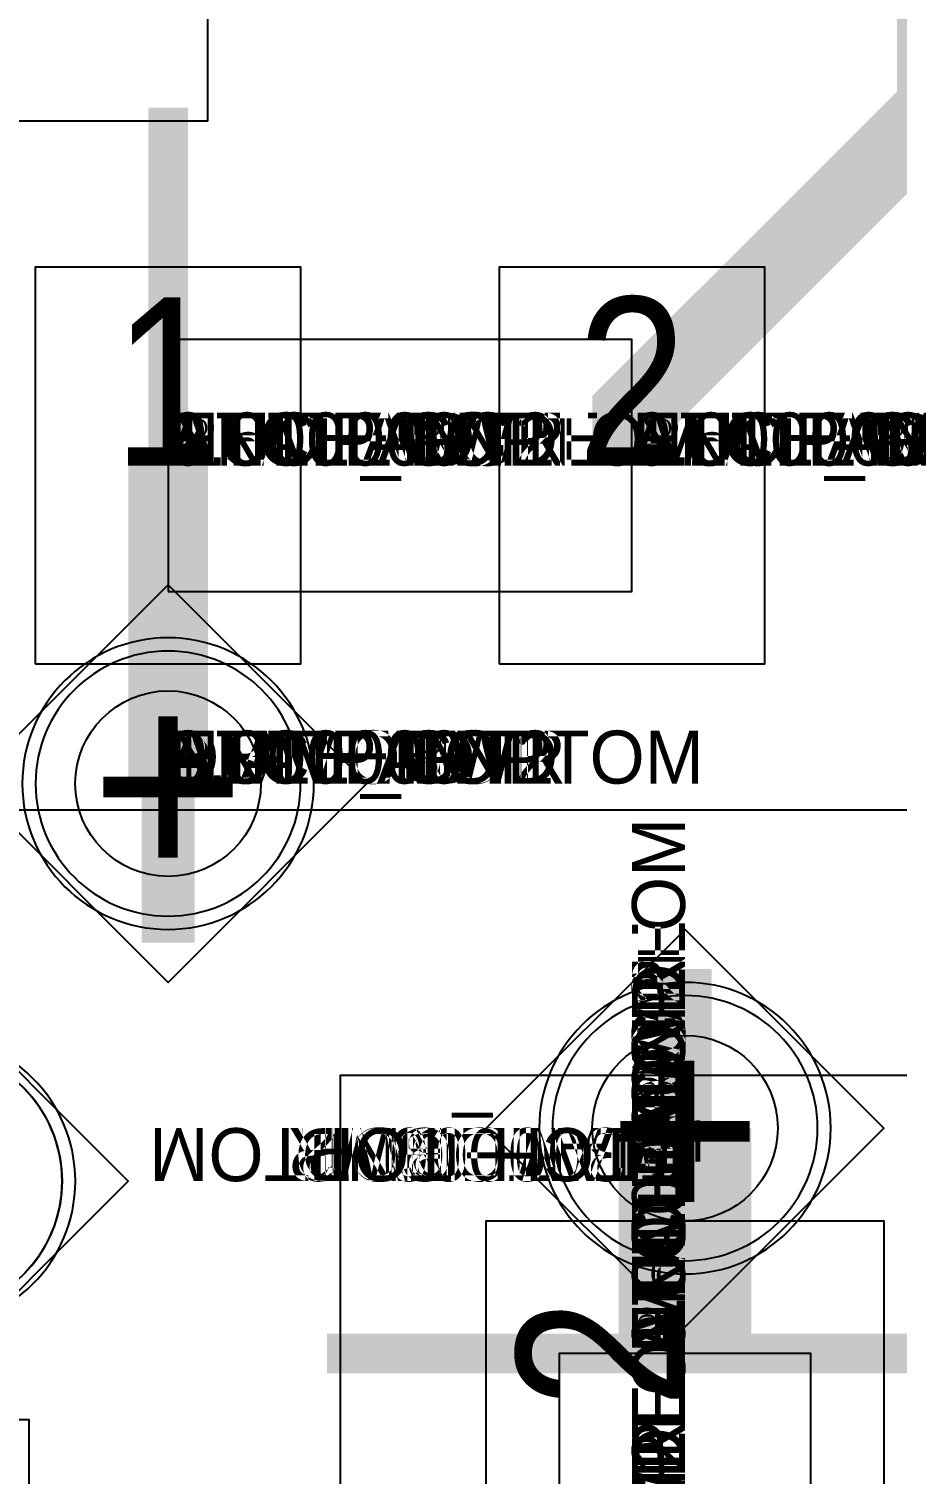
# Model space of a CAD drawing. Extents: x 0 to 323, y 0 to 320.
# Drawn here: x 133.89 to 137.16, y 165.95 to 171.4 of the extents above; entities that cross this region are included whole.
import ezdxf
from ezdxf.enums import TextEntityAlignment as Align

# ---------------------------------------------------------------- set-up
doc = ezdxf.new("R2010")
doc.units = 0
doc.header["$MEASUREMENT"] = 0
doc.layers.get('0').update_dxf_attribs({"linetype": 'CONTINUOUS'})
for name, color, linetype in [('CDN_FIGURES', 7, 'CONTINUOUS'), ('ETCH_BOTTOM', 7, 'CONTINUOUS'), ('ETCH_GND', 3, 'CONTINUOUS'), ('ETCH_INT1', 4, 'CONTINUOUS'), ('ETCH_INT2', 5, 'CONTINUOUS'), ('ETCH_PWR', 6, 'CONTINUOUS'), ('ETCH_TOP', 2, 'CONTINUOUS'), ('MANUFACTURING_NCLEGEND-1-6', 8, 'CONTINUOUS'), ('PACKAGE_GEOMETRY_ASSEMBLY_TOP', 11, 'CONTINUOUS'), ('PACKAGE_GEOMETRY_PIN_NUMBER', 9, 'CONTINUOUS')]:
    doc.layers.add(name, color=color, linetype=linetype)

# ---------------------------------------------------------------- blocks, each defined once
blk = doc.blocks.new('FIGURE_DIAMOND')
at = {"layer": 'CDN_FIGURES'}
blk.add_lwpolyline([(-0.5, 0), (0, 0.5), (0.5, 0), (0, -0.5)], close=True, dxfattribs=at)
blk = doc.blocks.new('PAD_INFO')
for tag in ['SHAPE_TYPE', 'PAD_HEIGHT', 'PAD_LAYER', 'PAD_TYPE', 'PAD_WIDTH']:
    blk.add_attdef(tag, (0, 0), '', height=0.2)
at = {"flags": 2}
blk.add_attdef('CDN_TYPE', (0, 0), '', height=0.2, dxfattribs=at)
blk = doc.blocks.new('DRILL_INFO')
at = {"flags": 2}
blk.add_attdef('CDN_TYPE', (0, 0), '', height=0.2, dxfattribs=at)
for tag in ['FSHAPE', 'FCHAR', 'DRILL_HEIGHT', 'DIAMETER', 'PLATED', 'DRILL_WIDTH']:
    blk.add_attdef(tag, (0, 0), '', height=0.2)
blk = doc.blocks.new('VIA0700X0300')
at = {"layer": 'ETCH_BOTTOM'}
blk.add_circle((0, 0), 0.35, dxfattribs=at)
at = {"layer": 'ETCH_GND'}
blk.add_circle((0, 0), 0.35, dxfattribs=at)
at = {"layer": 'ETCH_INT1'}
blk.add_circle((0, 0), 0.35, dxfattribs=at)
at = {"layer": 'ETCH_INT2'}
blk.add_circle((0, 0), 0.35, dxfattribs=at)
at = {"layer": 'ETCH_PWR'}
blk.add_circle((0, 0), 0.35, dxfattribs=at)
at = {"layer": 'ETCH_TOP'}
blk.add_circle((0, 0), 0.35, dxfattribs=at)
ref = blk.add_blockref('PAD_INFO', (0, 0))
ref.add_attrib('PAD_LAYER', 'ETCH_TOP', (0, 0), dxfattribs={"height": 0.2})
ref.add_attrib('SHAPE_TYPE', 'NULL', (0, 0), dxfattribs={"height": 0.2})
ref.add_attrib('PAD_TYPE', 'ANTIPAD', (0, 0), dxfattribs={"height": 0.2})
ref.add_attrib('PAD_WIDTH', '0.000000', (0, 0), dxfattribs={"height": 0.2})
ref.add_attrib('PAD_HEIGHT', '0.000000', (0, 0), dxfattribs={"height": 0.2})
ref = blk.add_blockref('PAD_INFO', (0, 0))
ref.add_attrib('PAD_LAYER', 'ETCH_GND', (0, 0), dxfattribs={"height": 0.2})
ref.add_attrib('SHAPE_TYPE', 'NULL', (0, 0), dxfattribs={"height": 0.2})
ref.add_attrib('PAD_TYPE', 'ANTIPAD', (0, 0), dxfattribs={"height": 0.2})
ref.add_attrib('PAD_WIDTH', '0.000000', (0, 0), dxfattribs={"height": 0.2})
ref.add_attrib('PAD_HEIGHT', '0.000000', (0, 0), dxfattribs={"height": 0.2})
ref = blk.add_blockref('PAD_INFO', (0, 0))
ref.add_attrib('PAD_LAYER', 'ETCH_INT1', (0, 0), dxfattribs={"height": 0.2})
ref.add_attrib('SHAPE_TYPE', 'NULL', (0, 0), dxfattribs={"height": 0.2})
ref.add_attrib('PAD_TYPE', 'ANTIPAD', (0, 0), dxfattribs={"height": 0.2})
ref.add_attrib('PAD_WIDTH', '0.000000', (0, 0), dxfattribs={"height": 0.2})
ref.add_attrib('PAD_HEIGHT', '0.000000', (0, 0), dxfattribs={"height": 0.2})
ref = blk.add_blockref('PAD_INFO', (0, 0))
ref.add_attrib('PAD_LAYER', 'ETCH_INT2', (0, 0), dxfattribs={"height": 0.2})
ref.add_attrib('SHAPE_TYPE', 'NULL', (0, 0), dxfattribs={"height": 0.2})
ref.add_attrib('PAD_TYPE', 'ANTIPAD', (0, 0), dxfattribs={"height": 0.2})
ref.add_attrib('PAD_WIDTH', '0.000000', (0, 0), dxfattribs={"height": 0.2})
ref.add_attrib('PAD_HEIGHT', '0.000000', (0, 0), dxfattribs={"height": 0.2})
ref = blk.add_blockref('PAD_INFO', (0, 0))
ref.add_attrib('PAD_LAYER', 'ETCH_PWR', (0, 0), dxfattribs={"height": 0.2})
ref.add_attrib('SHAPE_TYPE', 'NULL', (0, 0), dxfattribs={"height": 0.2})
ref.add_attrib('PAD_TYPE', 'ANTIPAD', (0, 0), dxfattribs={"height": 0.2})
ref.add_attrib('PAD_WIDTH', '0.000000', (0, 0), dxfattribs={"height": 0.2})
ref.add_attrib('PAD_HEIGHT', '0.000000', (0, 0), dxfattribs={"height": 0.2})
ref = blk.add_blockref('PAD_INFO', (0, 0))
ref.add_attrib('PAD_LAYER', 'ETCH_BOTTOM', (0, 0), dxfattribs={"height": 0.2})
ref.add_attrib('SHAPE_TYPE', 'NULL', (0, 0), dxfattribs={"height": 0.2})
ref.add_attrib('PAD_TYPE', 'ANTIPAD', (0, 0), dxfattribs={"height": 0.2})
ref.add_attrib('PAD_WIDTH', '0.000000', (0, 0), dxfattribs={"height": 0.2})
ref.add_attrib('PAD_HEIGHT', '0.000000', (0, 0), dxfattribs={"height": 0.2})
ref = blk.add_blockref('PAD_INFO', (0, 0))
ref.add_attrib('PAD_LAYER', 'ETCH_TOP', (0, 0), dxfattribs={"height": 0.2})
ref.add_attrib('SHAPE_TYPE', 'NULL', (0, 0), dxfattribs={"height": 0.2})
ref.add_attrib('PAD_TYPE', 'THERMAL', (0, 0), dxfattribs={"height": 0.2})
ref.add_attrib('PAD_WIDTH', '0.000000', (0, 0), dxfattribs={"height": 0.2})
ref.add_attrib('PAD_HEIGHT', '0.000000', (0, 0), dxfattribs={"height": 0.2})
ref = blk.add_blockref('PAD_INFO', (0, 0))
ref.add_attrib('PAD_LAYER', 'ETCH_GND', (0, 0), dxfattribs={"height": 0.2})
ref.add_attrib('SHAPE_TYPE', 'NULL', (0, 0), dxfattribs={"height": 0.2})
ref.add_attrib('PAD_TYPE', 'THERMAL', (0, 0), dxfattribs={"height": 0.2})
ref.add_attrib('PAD_WIDTH', '0.000000', (0, 0), dxfattribs={"height": 0.2})
ref.add_attrib('PAD_HEIGHT', '0.000000', (0, 0), dxfattribs={"height": 0.2})
ref = blk.add_blockref('PAD_INFO', (0, 0))
ref.add_attrib('PAD_LAYER', 'ETCH_INT1', (0, 0), dxfattribs={"height": 0.2})
ref.add_attrib('SHAPE_TYPE', 'NULL', (0, 0), dxfattribs={"height": 0.2})
ref.add_attrib('PAD_TYPE', 'THERMAL', (0, 0), dxfattribs={"height": 0.2})
ref.add_attrib('PAD_WIDTH', '0.000000', (0, 0), dxfattribs={"height": 0.2})
ref.add_attrib('PAD_HEIGHT', '0.000000', (0, 0), dxfattribs={"height": 0.2})
ref = blk.add_blockref('PAD_INFO', (0, 0))
ref.add_attrib('PAD_LAYER', 'ETCH_INT2', (0, 0), dxfattribs={"height": 0.2})
ref.add_attrib('SHAPE_TYPE', 'NULL', (0, 0), dxfattribs={"height": 0.2})
ref.add_attrib('PAD_TYPE', 'THERMAL', (0, 0), dxfattribs={"height": 0.2})
ref.add_attrib('PAD_WIDTH', '0.000000', (0, 0), dxfattribs={"height": 0.2})
ref.add_attrib('PAD_HEIGHT', '0.000000', (0, 0), dxfattribs={"height": 0.2})
ref = blk.add_blockref('PAD_INFO', (0, 0))
ref.add_attrib('PAD_LAYER', 'ETCH_PWR', (0, 0), dxfattribs={"height": 0.2})
ref.add_attrib('SHAPE_TYPE', 'NULL', (0, 0), dxfattribs={"height": 0.2})
ref.add_attrib('PAD_TYPE', 'THERMAL', (0, 0), dxfattribs={"height": 0.2})
ref.add_attrib('PAD_WIDTH', '0.000000', (0, 0), dxfattribs={"height": 0.2})
ref.add_attrib('PAD_HEIGHT', '0.000000', (0, 0), dxfattribs={"height": 0.2})
ref = blk.add_blockref('PAD_INFO', (0, 0))
ref.add_attrib('PAD_LAYER', 'ETCH_BOTTOM', (0, 0), dxfattribs={"height": 0.2})
ref.add_attrib('SHAPE_TYPE', 'NULL', (0, 0), dxfattribs={"height": 0.2})
ref.add_attrib('PAD_TYPE', 'THERMAL', (0, 0), dxfattribs={"height": 0.2})
ref.add_attrib('PAD_WIDTH', '0.000000', (0, 0), dxfattribs={"height": 0.2})
ref.add_attrib('PAD_HEIGHT', '0.000000', (0, 0), dxfattribs={"height": 0.2})
ref = blk.add_blockref('PAD_INFO', (0, 0))
ref.add_attrib('PAD_LAYER', 'ETCH_TOP', (0, 0), dxfattribs={"height": 0.2})
ref.add_attrib('SHAPE_TYPE', 'CIRCLE', (0, 0), dxfattribs={"height": 0.2})
ref.add_attrib('PAD_TYPE', 'REGULAR', (0, 0), dxfattribs={"height": 0.2})
ref.add_attrib('PAD_WIDTH', '0.700000', (0, 0), dxfattribs={"height": 0.2})
ref.add_attrib('PAD_HEIGHT', '0.700000', (0, 0), dxfattribs={"height": 0.2})
ref = blk.add_blockref('PAD_INFO', (0, 0))
ref.add_attrib('PAD_LAYER', 'ETCH_GND', (0, 0), dxfattribs={"height": 0.2})
ref.add_attrib('SHAPE_TYPE', 'CIRCLE', (0, 0), dxfattribs={"height": 0.2})
ref.add_attrib('PAD_TYPE', 'REGULAR', (0, 0), dxfattribs={"height": 0.2})
ref.add_attrib('PAD_WIDTH', '0.700000', (0, 0), dxfattribs={"height": 0.2})
ref.add_attrib('PAD_HEIGHT', '0.700000', (0, 0), dxfattribs={"height": 0.2})
ref = blk.add_blockref('PAD_INFO', (0, 0))
ref.add_attrib('PAD_LAYER', 'ETCH_INT1', (0, 0), dxfattribs={"height": 0.2})
ref.add_attrib('SHAPE_TYPE', 'CIRCLE', (0, 0), dxfattribs={"height": 0.2})
ref.add_attrib('PAD_TYPE', 'REGULAR', (0, 0), dxfattribs={"height": 0.2})
ref.add_attrib('PAD_WIDTH', '0.700000', (0, 0), dxfattribs={"height": 0.2})
ref.add_attrib('PAD_HEIGHT', '0.700000', (0, 0), dxfattribs={"height": 0.2})
ref = blk.add_blockref('PAD_INFO', (0, 0))
ref.add_attrib('PAD_LAYER', 'ETCH_INT2', (0, 0), dxfattribs={"height": 0.2})
ref.add_attrib('SHAPE_TYPE', 'CIRCLE', (0, 0), dxfattribs={"height": 0.2})
ref.add_attrib('PAD_TYPE', 'REGULAR', (0, 0), dxfattribs={"height": 0.2})
ref.add_attrib('PAD_WIDTH', '0.700000', (0, 0), dxfattribs={"height": 0.2})
ref.add_attrib('PAD_HEIGHT', '0.700000', (0, 0), dxfattribs={"height": 0.2})
ref = blk.add_blockref('PAD_INFO', (0, 0))
ref.add_attrib('PAD_LAYER', 'ETCH_PWR', (0, 0), dxfattribs={"height": 0.2})
ref.add_attrib('SHAPE_TYPE', 'CIRCLE', (0, 0), dxfattribs={"height": 0.2})
ref.add_attrib('PAD_TYPE', 'REGULAR', (0, 0), dxfattribs={"height": 0.2})
ref.add_attrib('PAD_WIDTH', '0.700000', (0, 0), dxfattribs={"height": 0.2})
ref.add_attrib('PAD_HEIGHT', '0.700000', (0, 0), dxfattribs={"height": 0.2})
ref = blk.add_blockref('PAD_INFO', (0, 0))
ref.add_attrib('PAD_LAYER', 'ETCH_BOTTOM', (0, 0), dxfattribs={"height": 0.2})
ref.add_attrib('SHAPE_TYPE', 'CIRCLE', (0, 0), dxfattribs={"height": 0.2})
ref.add_attrib('PAD_TYPE', 'REGULAR', (0, 0), dxfattribs={"height": 0.2})
ref.add_attrib('PAD_WIDTH', '0.700000', (0, 0), dxfattribs={"height": 0.2})
ref.add_attrib('PAD_HEIGHT', '0.700000', (0, 0), dxfattribs={"height": 0.2})
ref = blk.add_blockref('DRILL_INFO', (0, 0))
ref.add_attrib('DIAMETER', '0.300000', (0, 0), dxfattribs={"height": 0.2})
ref.add_attrib('PLATED', 'PLATED', (0, 0), dxfattribs={"height": 0.2})
ref.add_attrib('FSHAPE', 'DIAMOND', (0, 0), dxfattribs={"height": 0.2})
ref.add_attrib('FCHAR', '+', (0, 0), dxfattribs={"height": 0.2})
ref.add_attrib('DRILL_WIDTH', '1.500000', (0, 0), dxfattribs={"height": 0.2})
ref.add_attrib('DRILL_HEIGHT', '1.500000', (0, 0), dxfattribs={"height": 0.2})
for tag in ['CDN_TYPE', 'PIN']:
    blk.add_attdef(tag, (0, 0), '', height=0.2)
at = {"flags": 2}
for tag in ['PSTKNAME', 'BBV']:
    blk.add_attdef(tag, (0, 0), '', height=0.2, dxfattribs=at)
blk = doc.blocks.new('RC1000X1500TS')
at = {"layer": 'ETCH_TOP'}
blk.add_lwpolyline([(-0.5, -0.75), (-0.5, 0.75), (0.5, 0.75), (0.5, -0.75)], close=True, dxfattribs=at)
ref = blk.add_blockref('PAD_INFO', (0, 0))
ref.add_attrib('PAD_LAYER', 'ETCH_TOP', (0, 0), dxfattribs={"height": 0.2})
ref.add_attrib('SHAPE_TYPE', 'NULL', (0, 0), dxfattribs={"height": 0.2})
ref.add_attrib('PAD_TYPE', 'ANTIPAD', (0, 0), dxfattribs={"height": 0.2})
ref.add_attrib('PAD_WIDTH', '0.000000', (0, 0), dxfattribs={"height": 0.2})
ref.add_attrib('PAD_HEIGHT', '0.000000', (0, 0), dxfattribs={"height": 0.2})
ref = blk.add_blockref('PAD_INFO', (0, 0))
ref.add_attrib('PAD_LAYER', 'ETCH_GND', (0, 0), dxfattribs={"height": 0.2})
ref.add_attrib('SHAPE_TYPE', 'NULL', (0, 0), dxfattribs={"height": 0.2})
ref.add_attrib('PAD_TYPE', 'ANTIPAD', (0, 0), dxfattribs={"height": 0.2})
ref.add_attrib('PAD_WIDTH', '0.000000', (0, 0), dxfattribs={"height": 0.2})
ref.add_attrib('PAD_HEIGHT', '0.000000', (0, 0), dxfattribs={"height": 0.2})
ref = blk.add_blockref('PAD_INFO', (0, 0))
ref.add_attrib('PAD_LAYER', 'ETCH_INT1', (0, 0), dxfattribs={"height": 0.2})
ref.add_attrib('SHAPE_TYPE', 'NULL', (0, 0), dxfattribs={"height": 0.2})
ref.add_attrib('PAD_TYPE', 'ANTIPAD', (0, 0), dxfattribs={"height": 0.2})
ref.add_attrib('PAD_WIDTH', '0.000000', (0, 0), dxfattribs={"height": 0.2})
ref.add_attrib('PAD_HEIGHT', '0.000000', (0, 0), dxfattribs={"height": 0.2})
ref = blk.add_blockref('PAD_INFO', (0, 0))
ref.add_attrib('PAD_LAYER', 'ETCH_INT2', (0, 0), dxfattribs={"height": 0.2})
ref.add_attrib('SHAPE_TYPE', 'NULL', (0, 0), dxfattribs={"height": 0.2})
ref.add_attrib('PAD_TYPE', 'ANTIPAD', (0, 0), dxfattribs={"height": 0.2})
ref.add_attrib('PAD_WIDTH', '0.000000', (0, 0), dxfattribs={"height": 0.2})
ref.add_attrib('PAD_HEIGHT', '0.000000', (0, 0), dxfattribs={"height": 0.2})
ref = blk.add_blockref('PAD_INFO', (0, 0))
ref.add_attrib('PAD_LAYER', 'ETCH_PWR', (0, 0), dxfattribs={"height": 0.2})
ref.add_attrib('SHAPE_TYPE', 'NULL', (0, 0), dxfattribs={"height": 0.2})
ref.add_attrib('PAD_TYPE', 'ANTIPAD', (0, 0), dxfattribs={"height": 0.2})
ref.add_attrib('PAD_WIDTH', '0.000000', (0, 0), dxfattribs={"height": 0.2})
ref.add_attrib('PAD_HEIGHT', '0.000000', (0, 0), dxfattribs={"height": 0.2})
ref = blk.add_blockref('PAD_INFO', (0, 0))
ref.add_attrib('PAD_LAYER', 'ETCH_BOTTOM', (0, 0), dxfattribs={"height": 0.2})
ref.add_attrib('SHAPE_TYPE', 'NULL', (0, 0), dxfattribs={"height": 0.2})
ref.add_attrib('PAD_TYPE', 'ANTIPAD', (0, 0), dxfattribs={"height": 0.2})
ref.add_attrib('PAD_WIDTH', '0.000000', (0, 0), dxfattribs={"height": 0.2})
ref.add_attrib('PAD_HEIGHT', '0.000000', (0, 0), dxfattribs={"height": 0.2})
ref = blk.add_blockref('PAD_INFO', (0, 0))
ref.add_attrib('PAD_LAYER', 'ETCH_TOP', (0, 0), dxfattribs={"height": 0.2})
ref.add_attrib('SHAPE_TYPE', 'NULL', (0, 0), dxfattribs={"height": 0.2})
ref.add_attrib('PAD_TYPE', 'THERMAL', (0, 0), dxfattribs={"height": 0.2})
ref.add_attrib('PAD_WIDTH', '0.000000', (0, 0), dxfattribs={"height": 0.2})
ref.add_attrib('PAD_HEIGHT', '0.000000', (0, 0), dxfattribs={"height": 0.2})
ref = blk.add_blockref('PAD_INFO', (0, 0))
ref.add_attrib('PAD_LAYER', 'ETCH_GND', (0, 0), dxfattribs={"height": 0.2})
ref.add_attrib('SHAPE_TYPE', 'NULL', (0, 0), dxfattribs={"height": 0.2})
ref.add_attrib('PAD_TYPE', 'THERMAL', (0, 0), dxfattribs={"height": 0.2})
ref.add_attrib('PAD_WIDTH', '0.000000', (0, 0), dxfattribs={"height": 0.2})
ref.add_attrib('PAD_HEIGHT', '0.000000', (0, 0), dxfattribs={"height": 0.2})
ref = blk.add_blockref('PAD_INFO', (0, 0))
ref.add_attrib('PAD_LAYER', 'ETCH_INT1', (0, 0), dxfattribs={"height": 0.2})
ref.add_attrib('SHAPE_TYPE', 'NULL', (0, 0), dxfattribs={"height": 0.2})
ref.add_attrib('PAD_TYPE', 'THERMAL', (0, 0), dxfattribs={"height": 0.2})
ref.add_attrib('PAD_WIDTH', '0.000000', (0, 0), dxfattribs={"height": 0.2})
ref.add_attrib('PAD_HEIGHT', '0.000000', (0, 0), dxfattribs={"height": 0.2})
ref = blk.add_blockref('PAD_INFO', (0, 0))
ref.add_attrib('PAD_LAYER', 'ETCH_INT2', (0, 0), dxfattribs={"height": 0.2})
ref.add_attrib('SHAPE_TYPE', 'NULL', (0, 0), dxfattribs={"height": 0.2})
ref.add_attrib('PAD_TYPE', 'THERMAL', (0, 0), dxfattribs={"height": 0.2})
ref.add_attrib('PAD_WIDTH', '0.000000', (0, 0), dxfattribs={"height": 0.2})
ref.add_attrib('PAD_HEIGHT', '0.000000', (0, 0), dxfattribs={"height": 0.2})
ref = blk.add_blockref('PAD_INFO', (0, 0))
ref.add_attrib('PAD_LAYER', 'ETCH_PWR', (0, 0), dxfattribs={"height": 0.2})
ref.add_attrib('SHAPE_TYPE', 'NULL', (0, 0), dxfattribs={"height": 0.2})
ref.add_attrib('PAD_TYPE', 'THERMAL', (0, 0), dxfattribs={"height": 0.2})
ref.add_attrib('PAD_WIDTH', '0.000000', (0, 0), dxfattribs={"height": 0.2})
ref.add_attrib('PAD_HEIGHT', '0.000000', (0, 0), dxfattribs={"height": 0.2})
ref = blk.add_blockref('PAD_INFO', (0, 0))
ref.add_attrib('PAD_LAYER', 'ETCH_BOTTOM', (0, 0), dxfattribs={"height": 0.2})
ref.add_attrib('SHAPE_TYPE', 'NULL', (0, 0), dxfattribs={"height": 0.2})
ref.add_attrib('PAD_TYPE', 'THERMAL', (0, 0), dxfattribs={"height": 0.2})
ref.add_attrib('PAD_WIDTH', '0.000000', (0, 0), dxfattribs={"height": 0.2})
ref.add_attrib('PAD_HEIGHT', '0.000000', (0, 0), dxfattribs={"height": 0.2})
ref = blk.add_blockref('PAD_INFO', (0, 0))
ref.add_attrib('PAD_LAYER', 'ETCH_GND', (0, 0), dxfattribs={"height": 0.2})
ref.add_attrib('SHAPE_TYPE', 'NULL', (0, 0), dxfattribs={"height": 0.2})
ref.add_attrib('PAD_TYPE', 'REGULAR', (0, 0), dxfattribs={"height": 0.2})
ref.add_attrib('PAD_WIDTH', '0.000000', (0, 0), dxfattribs={"height": 0.2})
ref.add_attrib('PAD_HEIGHT', '0.000000', (0, 0), dxfattribs={"height": 0.2})
ref = blk.add_blockref('PAD_INFO', (0, 0))
ref.add_attrib('PAD_LAYER', 'ETCH_INT1', (0, 0), dxfattribs={"height": 0.2})
ref.add_attrib('SHAPE_TYPE', 'NULL', (0, 0), dxfattribs={"height": 0.2})
ref.add_attrib('PAD_TYPE', 'REGULAR', (0, 0), dxfattribs={"height": 0.2})
ref.add_attrib('PAD_WIDTH', '0.000000', (0, 0), dxfattribs={"height": 0.2})
ref.add_attrib('PAD_HEIGHT', '0.000000', (0, 0), dxfattribs={"height": 0.2})
ref = blk.add_blockref('PAD_INFO', (0, 0))
ref.add_attrib('PAD_LAYER', 'ETCH_INT2', (0, 0), dxfattribs={"height": 0.2})
ref.add_attrib('SHAPE_TYPE', 'NULL', (0, 0), dxfattribs={"height": 0.2})
ref.add_attrib('PAD_TYPE', 'REGULAR', (0, 0), dxfattribs={"height": 0.2})
ref.add_attrib('PAD_WIDTH', '0.000000', (0, 0), dxfattribs={"height": 0.2})
ref.add_attrib('PAD_HEIGHT', '0.000000', (0, 0), dxfattribs={"height": 0.2})
ref = blk.add_blockref('PAD_INFO', (0, 0))
ref.add_attrib('PAD_LAYER', 'ETCH_PWR', (0, 0), dxfattribs={"height": 0.2})
ref.add_attrib('SHAPE_TYPE', 'NULL', (0, 0), dxfattribs={"height": 0.2})
ref.add_attrib('PAD_TYPE', 'REGULAR', (0, 0), dxfattribs={"height": 0.2})
ref.add_attrib('PAD_WIDTH', '0.000000', (0, 0), dxfattribs={"height": 0.2})
ref.add_attrib('PAD_HEIGHT', '0.000000', (0, 0), dxfattribs={"height": 0.2})
ref = blk.add_blockref('PAD_INFO', (0, 0))
ref.add_attrib('PAD_LAYER', 'ETCH_BOTTOM', (0, 0), dxfattribs={"height": 0.2})
ref.add_attrib('SHAPE_TYPE', 'NULL', (0, 0), dxfattribs={"height": 0.2})
ref.add_attrib('PAD_TYPE', 'REGULAR', (0, 0), dxfattribs={"height": 0.2})
ref.add_attrib('PAD_WIDTH', '0.000000', (0, 0), dxfattribs={"height": 0.2})
ref.add_attrib('PAD_HEIGHT', '0.000000', (0, 0), dxfattribs={"height": 0.2})
ref = blk.add_blockref('DRILL_INFO', (0, 0))
ref.add_attrib('DIAMETER', '0.000000', (0, 0), dxfattribs={"height": 0.2})
ref.add_attrib('PLATED', 'PLATED', (0, 0), dxfattribs={"height": 0.2})
ref.add_attrib('FSHAPE', 'NULL', (0, 0), dxfattribs={"height": 0.2})
ref.add_attrib('DRILL_WIDTH', '0.000000', (0, 0), dxfattribs={"height": 0.2})
ref.add_attrib('DRILL_HEIGHT', '0.000000', (0, 0), dxfattribs={"height": 0.2})
ref = blk.add_blockref('PAD_INFO', (0, 0))
ref.add_attrib('PAD_LAYER', 'ETCH_TOP', (0, 0), dxfattribs={"height": 0.2})
ref.add_attrib('SHAPE_TYPE', 'RECTANGLE', (0, 0), dxfattribs={"height": 0.2})
ref.add_attrib('PAD_TYPE', 'REGULAR', (0, 0), dxfattribs={"height": 0.2})
ref.add_attrib('PAD_WIDTH', '1.000000', (0, 0), dxfattribs={"height": 0.2})
ref.add_attrib('PAD_HEIGHT', '1.500000', (0, 0), dxfattribs={"height": 0.2})
for tag in ['CDN_TYPE', 'PIN']:
    blk.add_attdef(tag, (0, 0), '', height=0.2)
at = {"flags": 2}
for tag in ['PSTKNAME', 'BBV']:
    blk.add_attdef(tag, (0, 0), '', height=0.2, dxfattribs=at)
blk = doc.blocks.new('F56')
at = {"layer": 'PACKAGE_GEOMETRY_ASSEMBLY_TOP'}
blk.add_lwpolyline([(0, -0.475), (1.75, -0.475), (1.75, 0.475), (0, 0.475)], close=True, dxfattribs=at)
at = {"layer": 'ETCH_TOP'}
ref = blk.add_blockref('RC1000X1500TS', (0, 0), dxfattribs=at)
ref.add_attrib('CDN_TYPE', 'PIN', (0, 0), dxfattribs={"height": 0.2})
ref.add_attrib('PIN', '1', (0, 0), dxfattribs={"height": 0.2})
ref = blk.add_blockref('RC1000X1500TS', (1.75, 0), dxfattribs=at)
ref.add_attrib('CDN_TYPE', 'PIN', (0, 0), dxfattribs={"height": 0.2})
ref.add_attrib('PIN', '2', (0, 0), dxfattribs={"height": 0.2})
at = {"flags": 2}
for tag in ['SYMBOL_TYPE', 'CDN_TYPE', 'REFDES']:
    blk.add_attdef(tag, (0, 0), '', height=0.2, dxfattribs=at)

msp = doc.modelspace()

# ---------------------------------------------------------------- linework, layer by layer
at = {"layer": 'ETCH_BOTTOM'}
for points in [[(134.4126, 168.5555, 0.2, 0.2, 0), (134.4126, 169.1563, 0.2, 0.2, 0)], [(134.4126, 167.9547, 0.2, 0.2, 0), (134.4126, 168.5555, 0.2, 0.2, 0)], [(136.3626, 167.2555, 0.2, 0.2, 0), (136.3626, 167.8563, 0.2, 0.2, 0)], [(136.3626, 166.6547, 0.2, 0.2, 0), (136.3626, 167.2555, 0.2, 0.2, 0)]]:
    msp.add_lwpolyline(points, format="xyseb", dxfattribs=at)
for points in [[(134.9627, 168.5555, 1), (133.8625, 168.5555, 1)], [(136.9127, 167.2555, 1), (135.8125, 167.2555, 1)], [(134.0627, 167.0555, 1), (132.9625, 167.0555, 1)]]:
    msp.add_lwpolyline(points, format="xyb", close=True, dxfattribs=at)
at = {"layer": 'ETCH_GND'}
msp.add_lwpolyline([(134.0127, 167.0555, 1), (133.0125, 167.0555, 1)], format="xyb", close=True, dxfattribs=at)
at = {"layer": 'ETCH_INT1'}
for points in [[(134.9127, 168.5555, 1), (133.9125, 168.5555, 1)], [(136.8627, 167.2555, 1), (135.8625, 167.2555, 1)], [(134.0127, 167.0555, 1), (133.0125, 167.0555, 1)]]:
    msp.add_lwpolyline(points, format="xyb", close=True, dxfattribs=at)
at = {"layer": 'ETCH_INT2'}
for points in [[(134.9127, 168.5555, 1), (133.9125, 168.5555, 1)], [(136.8627, 167.2555, 1), (135.8625, 167.2555, 1)]]:
    msp.add_lwpolyline(points, format="xyb", close=True, dxfattribs=at)
at = {"layer": 'ETCH_PWR'}
for points in [[(134.9127, 168.5555, 1), (133.9125, 168.5555, 1)], [(136.8627, 167.2555, 1), (135.8625, 167.2555, 1)]]:
    msp.add_lwpolyline(points, format="xyb", close=True, dxfattribs=at)
at = {"layer": 'ETCH_TOP'}
for points, format in [([(131.0375, 165.4556), (131.0375, 166.0054), (131.0125, 166.0054), (131.0125, 169.8556), (133.3625, 169.8556), (133.3625, 171.0556), (134.5625, 171.0556), (134.5625, 174.0155, -0.816367)], "xyb"), ([(137.3626, 172.1555, 0.3, 0.3, 0), (137.3126, 172.1055, 0.3, 0.3, 0), (137.3126, 171.1055, 0.3, 0.3, 0), (136.1626, 169.9555, 0.3, 0.3, 0), (136.1626, 169.7555, 0.3, 0.3, 0)], "xyseb"), ([(134.4126, 169.7555, 0.15, 0.15, 0), (134.4126, 171.1063, 0.15, 0.15, 0)], "xyseb"), ([(134.4126, 169.7555, 0.3, 0.3, 0), (134.4126, 168.5555, 0.3, 0.3, 0)], "xyseb"), ([(137.2127, 168.4554), (133.6127, 168.4554), (133.6127, 167.5455, -0.816367), (133.6127, 166.5655), (133.6127, 166.1556), (133.8877, 166.1556), (133.8877, 165.4556)], "xyb"), ([(136.3626, 166.4055, 0.5, 0.5, 0), (136.3626, 167.2555, 0.5, 0.5, 0)], "xyseb"), ([(135.0118, 166.4055, 0.15, 0.15, 0), (136.3626, 166.4055, 0.15, 0.15, 0)], "xyseb"), ([(136.3626, 166.4055, 0.15, 0.15, 0), (137.7134, 166.4055, 0.15, 0.15, 0)], "xyseb")]:
    msp.add_lwpolyline(points, format=format, dxfattribs=at)
msp.add_lwpolyline([(137.4875, 159.5054), (137.114, 159.5054), (136.764, 159.8554), (135.0625, 159.8554), (135.0625, 167.4556), (137.6627, 167.4556)], dxfattribs=at)

# ---------------------------------------------------------------- block references
msp.add_blockref('F56', (134.4126, 169.7555))
at = {"rotation": 90}
msp.add_blockref('F56', (136.3626, 164.6555), dxfattribs=at)
at = {"layer": 'ETCH_TOP'}
msp.add_blockref('VIA0700X0300', (134.4126, 168.5555), dxfattribs=at)
at = {"layer": 'ETCH_TOP', "rotation": 180}
msp.add_blockref('VIA0700X0300', (136.3626, 167.2555), dxfattribs=at)
at = {"layer": 'MANUFACTURING_NCLEGEND-1-6', "xscale": 1.5, "yscale": 1.5}
for p in [(134.4126, 168.5555), (136.3626, 167.2555), (133.5126, 167.0555)]:
    msp.add_blockref('FIGURE_DIAMOND', p, dxfattribs=at)

# ---------------------------------------------------------------- texts
at = {"layer": 'MANUFACTURING_NCLEGEND-1-6'}
for p in [(134.4126, 168.5555), (136.3626, 167.2555)]:
    msp.add_text('+', height=0.75, dxfattribs=at).set_placement(p, align=Align.MIDDLE_CENTER)
at = {"layer": 'PACKAGE_GEOMETRY_PIN_NUMBER', "width": 0.88}
for s, p in [('1', (134.4126, 169.7555)), ('2', (136.1626, 169.7555))]:
    msp.add_text(s, height=0.635, dxfattribs=at).set_placement(p, align=Align.CENTER)
msp.add_text('2', height=0.635, rotation=90, dxfattribs=at).set_placement((136.3626, 166.4055), align=Align.CENTER)

doc.saveas('drawing.dxf')
